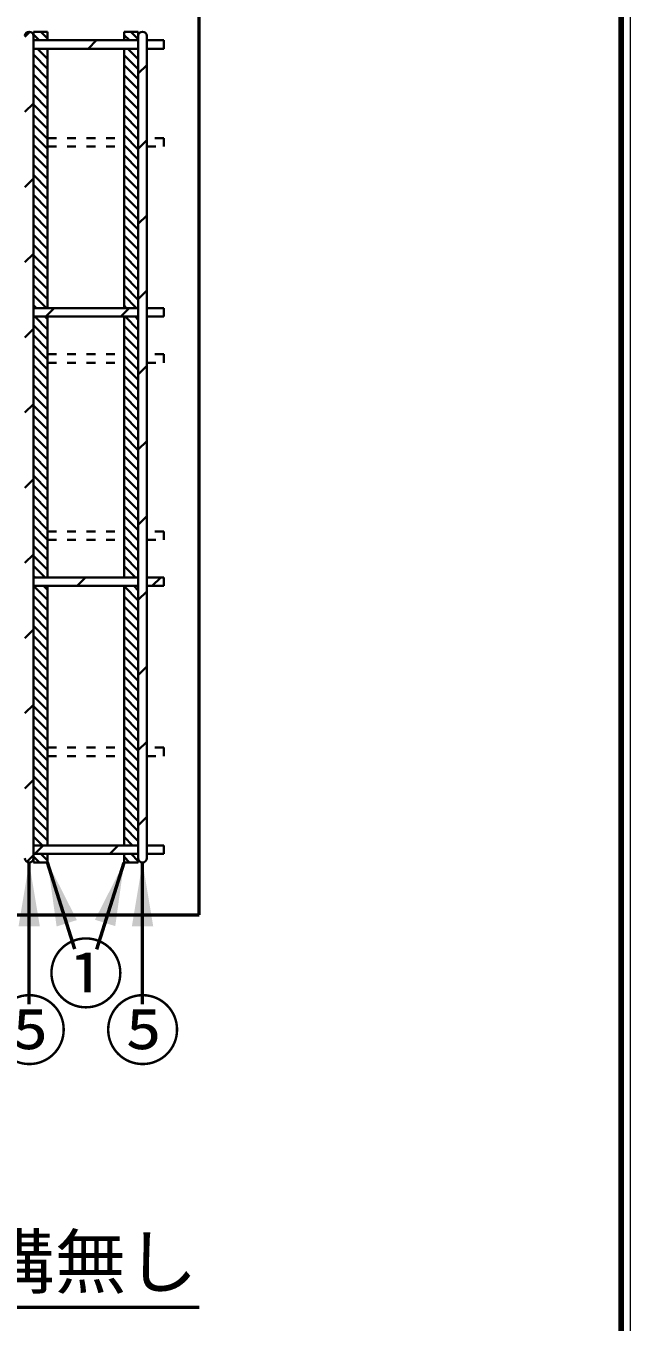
# Model space of a CAD drawing. Units: millimetres, scale not verified. Extents: x 100 to 4105, y 100 to 2870.
# Drawn here: x 3764 to 4105, y 1768 to 2499 of the extents above; entities that cross this region are included whole.
import ezdxf
from ezdxf.enums import TextEntityAlignment as Align

# ---------------------------------------------------------------- set-up
doc = ezdxf.new("R2010")
doc.units = ezdxf.units.MM
doc.header["$LTSCALE"] = 5
doc.linetypes.add('USER1', pattern=[2.2, 1, -1.2])
doc.layers.add('V-nasSTD', color=7, linetype='Continuous', lineweight=50)
doc.styles.add('ＭＳ ゴシック', font='')
doc.styles.get('ＭＳ ゴシック').set_extended_font_data('MS Gothic')

msp = doc.modelspace()

# ---------------------------------------------------------------- hatches: boundary and pattern name
at = {"layer": 'V-nasSTD'}
for points in [[(3771.746, 1991.286), (3765.746, 2027.286), (3759.746, 1991.286)], [(3781.224, 1991.145), (3786.948, 1992.945), (3792.671, 1994.745), (3776.146, 2027.286)], [(3802.881, 1994.936), (3819.346, 2027.286), (3814.328, 1991.335), (3808.604, 1993.135)], [(3835.746, 1991.286), (3829.746, 2027.286), (3823.746, 1991.286)]]:
    msp.add_hatch(color=256, dxfattribs=at).paths.add_polyline_path(points)

# ---------------------------------------------------------------- linework, layer by layer
at = {"layer": 'V-nasSTD', "lineweight": 100}
msp.add_line((4100, 105), (4100, 2865), dxfattribs=at)
at = {"layer": 'V-nasSTD'}
for p, q in [((3861.746, 1997.686), (3861.746, 2525.686)), ((3765.746, 1947.336), (3765.746, 2027.286)), ((3791.523, 1978.397), (3776.146, 2027.286)), ((3803.969, 1978.397), (3819.346, 2027.286)), ((3829.746, 1947.336), (3829.746, 2027.286)), ((3270.946, 1997.686), (3861.746, 1997.686)), ((3578.538, 1776.359), (3861.746, 1776.359))]:
    msp.add_line(p, q, dxfattribs=at)
at = {"layer": 'V-nasSTD', "lineweight": 35}
for p, q in [((3766.113, 2496.058), (3763.346, 2493.291)), ((3776.146, 2496.086), (3768.146, 2496.086)), ((3768.146, 2496.086), (3768.146, 2493.686)), ((3776.146, 2496.086), (3768.146, 2496.086)), ((3768.146, 2494.517), (3771.377, 2491.286)), ((3772.234, 2496.086), (3776.146, 2492.174)), ((3776.146, 2496.086), (3776.146, 2491.286)), ((3776.146, 2491.286), (3776.146, 2496.086)), ((3827.346, 2496.086), (3819.346, 2496.086)), ((3819.346, 2496.086), (3819.346, 2491.286)), ((3819.346, 2496.086), (3819.346, 2491.286)), ((3827.346, 2496.086), (3819.346, 2496.086)), ((3823.145, 2496.086), (3827.346, 2491.886)), ((3827.346, 2493.686), (3827.346, 2496.086)), ((3768.146, 2493.686), (3768.146, 2029.686)), ((3768.146, 2491.286), (3827.346, 2491.286)), ((3798.968, 2486.486), (3803.768, 2491.286)), ((3819.346, 2494.229), (3822.288, 2491.286)), ((3827.346, 2493.686), (3827.346, 2029.686)), ((3832.146, 2493.686), (3832.146, 2029.686)), ((3841.746, 2491.286), (3832.146, 2491.286)), ((3841.746, 2486.486), (3841.746, 2491.286)), ((3768.146, 2486.486), (3827.346, 2486.486)), ((3768.146, 2483.203), (3776.146, 2475.203)), ((3770.52, 2486.486), (3776.146, 2480.86)), ((3776.146, 2486.486), (3776.146, 2340.086)), ((3776.146, 2436.05), (3776.146, 2486.486)), ((3819.346, 2340.086), (3819.346, 2486.486)), ((3819.346, 2486.486), (3819.346, 2436.05)), ((3819.346, 2482.915), (3827.346, 2474.915)), ((3821.432, 2486.486), (3827.346, 2480.572)), ((3832.146, 2486.486), (3841.746, 2486.486)), ((3841.746, 2486.838), (3841.394, 2486.486)), ((3768.146, 2477.546), (3776.146, 2469.546)), ((3819.346, 2477.258), (3827.346, 2469.258)), ((3832.146, 2477.238), (3827.346, 2472.438)), ((3768.146, 2471.89), (3776.146, 2463.89)), ((3768.146, 2466.233), (3776.146, 2458.233)), ((3819.346, 2471.601), (3827.346, 2463.601)), ((3819.346, 2465.944), (3827.346, 2457.944)), ((3768.146, 2460.576), (3776.146, 2452.576)), ((3819.346, 2460.288), (3827.346, 2452.288)), ((3768.146, 2455.664), (3763.346, 2450.864)), ((3768.146, 2454.919), (3776.146, 2446.919)), ((3819.346, 2454.631), (3827.346, 2446.631)), ((3768.146, 2449.262), (3776.146, 2441.262)), ((3768.146, 2443.605), (3776.146, 2435.605)), ((3819.346, 2448.974), (3827.346, 2440.974)), ((3819.346, 2443.317), (3827.346, 2435.317)), ((3768.146, 2437.948), (3776.146, 2429.948)), ((3776.146, 2431.25), (3776.146, 2436.05)), ((3819.346, 2437.66), (3827.346, 2429.66)), ((3819.346, 2436.05), (3819.346, 2431.25)), ((3768.146, 2432.292), (3776.146, 2424.292)), ((3776.146, 2340.086), (3776.146, 2431.25)), ((3819.346, 2432.003), (3827.346, 2424.003)), ((3819.346, 2431.25), (3819.346, 2340.086)), ((3832.146, 2434.811), (3827.346, 2430.011)), ((3768.146, 2426.635), (3776.146, 2418.635)), ((3819.346, 2426.346), (3827.346, 2418.346)), ((3768.146, 2420.978), (3776.146, 2412.978)), ((3768.146, 2415.321), (3776.146, 2407.321)), ((3819.346, 2420.69), (3827.346, 2412.69)), ((3819.346, 2415.033), (3827.346, 2407.033)), ((3768.146, 2413.238), (3763.346, 2408.438)), ((3768.146, 2409.664), (3776.146, 2401.664)), ((3819.346, 2409.376), (3827.346, 2401.376)), ((3768.146, 2404.007), (3776.146, 2396.007)), ((3819.346, 2403.719), (3827.346, 2395.719)), ((3768.146, 2398.35), (3776.146, 2390.35)), ((3768.146, 2392.694), (3776.146, 2384.694)), ((3819.346, 2398.062), (3827.346, 2390.062)), ((3819.346, 2392.405), (3827.346, 2384.405)), ((3832.146, 2392.385), (3827.346, 2387.585)), ((3768.146, 2387.037), (3776.146, 2379.037)), ((3819.346, 2386.748), (3827.346, 2378.748)), ((3768.146, 2381.38), (3776.146, 2373.38)), ((3819.346, 2381.092), (3827.346, 2373.092)), ((3768.146, 2370.811), (3763.346, 2366.011)), ((3768.146, 2375.723), (3776.146, 2367.723)), ((3768.146, 2370.066), (3776.146, 2362.066)), ((3819.346, 2375.435), (3827.346, 2367.435)), ((3768.146, 2364.409), (3776.146, 2356.409)), ((3819.346, 2369.778), (3827.346, 2361.778)), ((3819.346, 2364.121), (3827.346, 2356.121)), ((3768.146, 2358.752), (3776.146, 2350.752)), ((3819.346, 2358.464), (3827.346, 2350.464)), ((3768.146, 2353.096), (3776.146, 2345.096)), ((3819.346, 2352.807), (3827.346, 2344.807)), ((3832.146, 2349.958), (3827.346, 2345.158)), ((3768.146, 2347.439), (3775.499, 2340.086)), ((3768.146, 2341.782), (3769.842, 2340.086)), ((3819.346, 2347.15), (3826.41, 2340.086)), ((3819.346, 2341.494), (3820.753, 2340.086)), ((3768.146, 2340.086), (3827.346, 2340.086)), ((3768.146, 2335.286), (3827.346, 2335.286)), ((3768.985, 2335.286), (3776.146, 2328.125)), ((3774.642, 2335.286), (3776.146, 2333.782)), ((3779.847, 2340.086), (3775.047, 2335.286)), ((3776.146, 2335.286), (3776.146, 2188.086)), ((3776.146, 2314.086), (3776.146, 2335.286)), ((3817.474, 2335.286), (3822.274, 2340.086)), ((3819.346, 2188.086), (3819.346, 2335.286)), ((3819.346, 2335.286), (3819.346, 2314.086)), ((3819.897, 2335.286), (3827.346, 2327.837)), ((3825.553, 2335.286), (3827.346, 2333.494)), ((3841.746, 2340.086), (3832.146, 2340.086)), ((3832.146, 2335.286), (3841.746, 2335.286)), ((3841.746, 2335.286), (3841.746, 2340.086)), ((3768.146, 2328.385), (3763.346, 2323.585)), ((3768.146, 2330.468), (3776.146, 2322.468)), ((3819.346, 2330.18), (3827.346, 2322.18)), ((3768.146, 2324.811), (3776.146, 2316.811)), ((3768.146, 2319.154), (3776.146, 2311.154)), ((3819.346, 2324.523), (3827.346, 2316.523)), ((3819.346, 2318.866), (3827.346, 2310.866)), ((3768.146, 2313.498), (3776.146, 2305.498)), ((3776.146, 2309.286), (3776.146, 2314.086)), ((3819.346, 2314.086), (3819.346, 2309.286)), ((3819.346, 2313.209), (3827.346, 2305.209)), ((3768.146, 2307.841), (3776.146, 2299.841)), ((3776.146, 2214.086), (3776.146, 2309.286)), ((3819.346, 2309.286), (3819.346, 2214.086)), ((3819.346, 2307.552), (3827.346, 2299.552)), ((3832.146, 2307.532), (3827.346, 2302.732)), ((3768.146, 2302.184), (3776.146, 2294.184)), ((3819.346, 2301.896), (3827.346, 2293.896)), ((3768.146, 2296.527), (3776.146, 2288.527)), ((3768.146, 2290.87), (3776.146, 2282.87)), ((3819.346, 2296.239), (3827.346, 2288.239)), ((3819.346, 2290.582), (3827.346, 2282.582)), ((3768.146, 2285.958), (3763.346, 2281.158)), ((3768.146, 2285.213), (3776.146, 2277.213)), ((3819.346, 2284.925), (3827.346, 2276.925)), ((3768.146, 2279.557), (3776.146, 2271.557)), ((3819.346, 2279.268), (3827.346, 2271.268)), ((3768.146, 2273.9), (3776.146, 2265.9)), ((3768.146, 2268.243), (3776.146, 2260.243)), ((3819.346, 2273.611), (3827.346, 2265.611)), ((3819.346, 2267.954), (3827.346, 2259.954)), ((3768.146, 2262.586), (3776.146, 2254.586)), ((3819.346, 2262.298), (3827.346, 2254.298)), ((3832.146, 2265.106), (3827.346, 2260.306)), ((3768.146, 2256.929), (3776.146, 2248.929)), ((3819.346, 2256.641), (3827.346, 2248.641)), ((3768.146, 2251.272), (3776.146, 2243.272)), ((3819.346, 2250.984), (3827.346, 2242.984)), ((3768.146, 2243.532), (3763.346, 2238.732)), ((3768.146, 2245.615), (3776.146, 2237.615)), ((3768.146, 2239.959), (3776.146, 2231.959)), ((3819.346, 2245.327), (3827.346, 2237.327)), ((3819.346, 2239.67), (3827.346, 2231.67)), ((3768.146, 2234.302), (3776.146, 2226.302)), ((3819.346, 2234.013), (3827.346, 2226.013)), ((3768.146, 2228.645), (3776.146, 2220.645)), ((3819.346, 2228.357), (3827.346, 2220.357)), ((3768.146, 2222.988), (3776.146, 2214.988)), ((3768.146, 2217.331), (3776.146, 2209.331)), ((3819.346, 2222.7), (3827.346, 2214.7)), ((3819.346, 2217.043), (3827.346, 2209.043)), ((3832.146, 2222.679), (3827.346, 2217.879)), ((3768.146, 2211.674), (3776.146, 2203.674)), ((3776.146, 2214.086), (3776.146, 2209.286)), ((3776.146, 2209.286), (3776.146, 2214.086)), ((3776.146, 2209.331), (3776.191, 2209.286)), ((3776.146, 2188.086), (3776.146, 2209.286)), ((3819.346, 2211.386), (3827.346, 2203.386)), ((3819.346, 2209.286), (3819.346, 2188.086)), ((3768.146, 2206.017), (3776.146, 2198.017)), ((3819.346, 2205.729), (3827.346, 2197.729)), ((3768.146, 2201.106), (3763.346, 2196.306)), ((3768.146, 2200.361), (3776.146, 2192.361)), ((3768.146, 2194.704), (3774.763, 2188.086)), ((3819.346, 2200.072), (3827.346, 2192.072)), ((3768.146, 2189.047), (3769.107, 2188.086)), ((3768.146, 2188.086), (3827.346, 2188.086)), ((3792.753, 2183.286), (3797.553, 2188.086)), ((3819.346, 2194.415), (3825.675, 2188.086)), ((3819.346, 2188.759), (3820.018, 2188.086)), ((3841.746, 2188.086), (3832.146, 2188.086)), ((3839.979, 2188.086), (3835.179, 2183.286)), ((3841.746, 2183.286), (3841.746, 2188.086)), ((3768.146, 2183.286), (3827.346, 2183.286)), ((3768.25, 2183.286), (3776.146, 2175.39)), ((3773.907, 2183.286), (3776.146, 2181.047)), ((3776.146, 2183.286), (3776.146, 2036.886)), ((3776.146, 2092.123), (3776.146, 2183.286)), ((3819.346, 2036.886), (3819.346, 2183.286)), ((3819.346, 2183.286), (3819.346, 2092.123)), ((3819.346, 2183.102), (3827.346, 2175.102)), ((3824.818, 2183.286), (3827.346, 2180.759)), ((3832.146, 2180.253), (3827.346, 2175.453)), ((3832.146, 2183.286), (3841.746, 2183.286)), ((3768.146, 2177.733), (3776.146, 2169.733)), ((3819.346, 2177.445), (3827.346, 2169.445)), ((3768.146, 2172.076), (3776.146, 2164.076)), ((3768.146, 2166.419), (3776.146, 2158.419)), ((3819.346, 2171.788), (3827.346, 2163.788)), ((3819.346, 2166.131), (3827.346, 2158.131)), ((3768.146, 2158.679), (3763.346, 2153.879)), ((3768.146, 2160.763), (3776.146, 2152.763)), ((3819.346, 2160.474), (3827.346, 2152.474)), ((3768.146, 2155.106), (3776.146, 2147.106)), ((3819.346, 2154.817), (3827.346, 2146.817)), ((3768.146, 2149.449), (3776.146, 2141.449)), ((3768.146, 2143.792), (3776.146, 2135.792)), ((3819.346, 2149.161), (3827.346, 2141.161)), ((3819.346, 2143.504), (3827.346, 2135.504)), ((3768.146, 2138.135), (3776.146, 2130.135)), ((3819.346, 2137.847), (3827.346, 2129.847)), ((3832.146, 2137.826), (3827.346, 2133.026)), ((3768.146, 2132.478), (3776.146, 2124.478)), ((3819.346, 2132.19), (3827.346, 2124.19)), ((3768.146, 2126.821), (3776.146, 2118.821)), ((3819.346, 2126.533), (3827.346, 2118.533)), ((3768.146, 2116.253), (3763.346, 2111.453)), ((3768.146, 2121.165), (3776.146, 2113.165)), ((3768.146, 2115.508), (3776.146, 2107.508)), ((3819.346, 2120.876), (3827.346, 2112.876)), ((3819.346, 2115.219), (3827.346, 2107.219)), ((3768.146, 2109.851), (3776.146, 2101.851)), ((3819.346, 2109.563), (3827.346, 2101.563)), ((3768.146, 2104.194), (3776.146, 2096.194)), ((3819.346, 2103.906), (3827.346, 2095.906)), ((3768.146, 2098.537), (3776.146, 2090.537)), ((3768.146, 2092.88), (3776.146, 2084.88)), ((3776.146, 2087.323), (3776.146, 2092.123)), ((3819.346, 2098.249), (3827.346, 2090.249)), ((3819.346, 2092.592), (3827.346, 2084.592)), ((3819.346, 2092.123), (3819.346, 2087.323)), ((3832.146, 2095.4), (3827.346, 2090.6)), ((3768.146, 2087.223), (3776.146, 2079.223)), ((3776.146, 2036.886), (3776.146, 2087.323)), ((3819.346, 2087.323), (3819.346, 2036.886)), ((3819.346, 2086.935), (3827.346, 2078.935)), ((3768.146, 2081.567), (3776.146, 2073.567)), ((3819.346, 2081.278), (3827.346, 2073.278)), ((3768.146, 2073.826), (3763.346, 2069.026)), ((3768.146, 2075.91), (3776.146, 2067.91)), ((3768.146, 2070.253), (3776.146, 2062.253)), ((3819.346, 2075.621), (3827.346, 2067.621)), ((3768.146, 2064.596), (3776.146, 2056.596)), ((3819.346, 2069.965), (3827.346, 2061.965)), ((3819.346, 2064.308), (3827.346, 2056.308)), ((3768.146, 2058.939), (3776.146, 2050.939)), ((3819.346, 2058.651), (3827.346, 2050.651)), ((3768.146, 2053.282), (3776.146, 2045.282)), ((3819.346, 2052.994), (3827.346, 2044.994)), ((3832.146, 2052.974), (3827.346, 2048.174)), ((3768.146, 2047.625), (3776.146, 2039.625)), ((3768.146, 2041.969), (3773.228, 2036.886)), ((3819.346, 2047.337), (3827.346, 2039.337)), ((3819.346, 2041.68), (3824.14, 2036.886)), ((3768.146, 2036.886), (3827.346, 2036.886)), ((3773.632, 2036.886), (3768.832, 2032.086)), ((3811.258, 2032.086), (3816.058, 2036.886)), ((3841.746, 2036.886), (3832.146, 2036.886)), ((3841.746, 2032.086), (3841.746, 2036.886)), ((3768.146, 2031.4), (3764.427, 2027.681)), ((3768.146, 2032.086), (3827.346, 2032.086)), ((3768.146, 2030.655), (3771.515, 2027.286)), ((3768.146, 2029.686), (3768.146, 2027.286)), ((3768.146, 2027.286), (3776.146, 2027.286)), ((3768.146, 2027.286), (3776.146, 2027.286)), ((3772.372, 2032.086), (3776.146, 2028.312)), ((3776.146, 2032.086), (3776.146, 2027.286)), ((3776.146, 2027.286), (3776.146, 2032.086)), ((3819.346, 2032.086), (3819.346, 2027.286)), ((3819.346, 2032.086), (3819.346, 2027.286)), ((3819.346, 2030.367), (3822.426, 2027.286)), ((3819.346, 2027.286), (3827.346, 2027.286)), ((3819.346, 2027.286), (3827.346, 2027.286)), ((3823.283, 2032.086), (3827.346, 2028.023)), ((3827.346, 2027.286), (3827.346, 2029.686)), ((3832.146, 2032.086), (3841.746, 2032.086))]:
    msp.add_line(p, q, dxfattribs=at)
at = {"layer": 'V-nasSTD', "linetype": 'USER1', "lineweight": 35}
for p, q in [((3776.146, 2436.05), (3819.346, 2436.05)), ((3841.746, 2436.05), (3832.146, 2436.05)), ((3841.746, 2431.25), (3841.746, 2436.05)), ((3776.146, 2431.25), (3819.346, 2431.25)), ((3832.146, 2431.25), (3841.746, 2431.25)), ((3776.146, 2314.086), (3819.346, 2314.086)), ((3841.746, 2314.086), (3832.146, 2314.086)), ((3841.746, 2309.286), (3841.746, 2314.086)), ((3776.146, 2309.286), (3819.346, 2309.286)), ((3832.146, 2309.286), (3841.746, 2309.286)), ((3776.146, 2214.086), (3819.346, 2214.086)), ((3776.146, 2209.286), (3819.346, 2209.286)), ((3841.746, 2214.086), (3832.146, 2214.086)), ((3832.146, 2209.286), (3841.746, 2209.286)), ((3841.746, 2209.286), (3841.746, 2214.086)), ((3776.146, 2092.123), (3819.346, 2092.123)), ((3841.746, 2092.123), (3832.146, 2092.123)), ((3841.746, 2087.323), (3841.746, 2092.123)), ((3776.146, 2087.323), (3819.346, 2087.323)), ((3832.146, 2087.323), (3841.746, 2087.323))]:
    msp.add_line(p, q, dxfattribs=at)
at = {"layer": 'V-nasSTD', "lineweight": 13}
msp.add_lwpolyline([(100, 100), (100, 2870), (4105, 2870), (4105, 100)], close=True, dxfattribs=at)
at = {"layer": 'V-nasSTD', "lineweight": 35}
for centre, start, end in [((3765.746, 2493.686), 0, 180), ((3829.746, 2493.686), 0, 180), ((3765.746, 2029.686), 180, 0), ((3829.746, 2029.686), 180, 0)]:
    msp.add_arc(centre, 2.4, start, end, dxfattribs=at)

# ---------------------------------------------------------------- texts
at = {"layer": 'V-nasSTD', "style": 'ＭＳ ゴシック'}
for s, height, p in [('①', 31.67, (3776.146, 1980.205)), ('⑤', 31.67, (3744.182, 1948.186)), ('⑤', 31.67, (3808.182, 1948.186)), ('パッキン溝無し', 29.56, (3578.538, 1816.679))]:
    msp.add_text(s, height=height, dxfattribs=at).set_placement(p, align=Align.TOP_LEFT)

doc.saveas('drawing.dxf')
